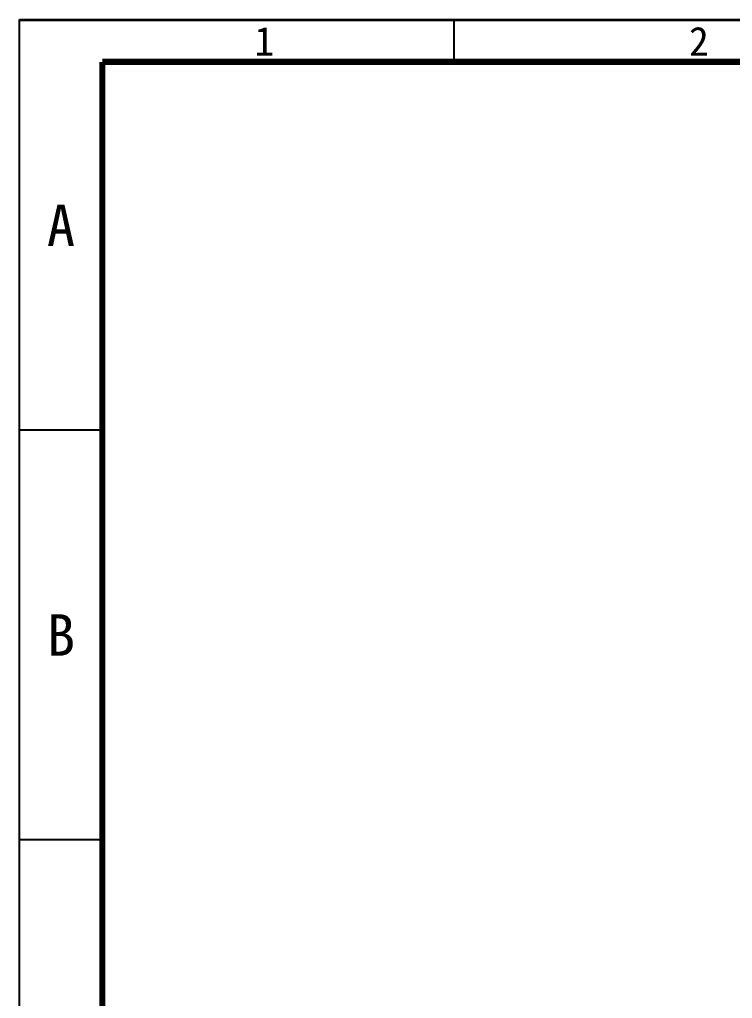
# Model space of a CAD drawing. Header units: millimetres. Extents: x 480 to 3134, y 272 to 1195.
# Drawn here: x 480.1 to 725.8, y 790.5 to 1128 of the extents above; entities that cross this region are included whole.
import ezdxf

# ---------------------------------------------------------------- set-up
doc = ezdxf.new("R2010")
doc.units = ezdxf.units.MM
doc.styles.add('TEXTSTYLE_2', font='txt')

msp = doc.modelspace()

# ---------------------------------------------------------------- linework, layer by layer
at = {"color": 7, "linetype": 'Continuous'}
for p, q in [((480.13, 280.36), (480.13, 1128.01)), ((480.13, 1128.01), (1678.95, 1128.01))]:
    msp.add_line(p, q, dxfattribs=at)
at = {"color": 2, "linetype": 'Continuous'}
msp.add_line((1678.46, 1127.67), (480.13, 1127.67), dxfattribs=at)
at = {"color": 1, "linetype": 'Continuous'}
for p, q in [((629.92, 1113.41), (629.92, 1127.67)), ((508.66, 986.44), (480.13, 986.44)), ((508.66, 845.21), (480.13, 845.21))]:
    msp.add_line(p, q, dxfattribs=at)
at = {"color": 7, "linetype": 'Continuous', "const_width": 2.14}
for points in [[(508.66, 1113.41), (508.66, 294.63)], [(1664.19, 1113.41), (508.66, 1113.41)]]:
    msp.add_lwpolyline(points, dxfattribs=at)

# ---------------------------------------------------------------- texts
at = {"color": 1, "linetype": 'Continuous', "attachment_point": 2, "style": 'TEXTSTYLE_2'}
for s, insert, char_height, width in [('1', (564.47, 1125.53), 9.99, 9.9861), ('2', (714.26, 1125.53), 9.99, 9.9861), ('A', (494.39, 1064.19), 14.27, 14.2659), ('B', (494.39, 922.96), 14.27, 14.2659)]:
    msp.add_mtext(s, dxfattribs=dict(at, insert=insert, char_height=char_height, width=width))

doc.saveas('drawing.dxf')
